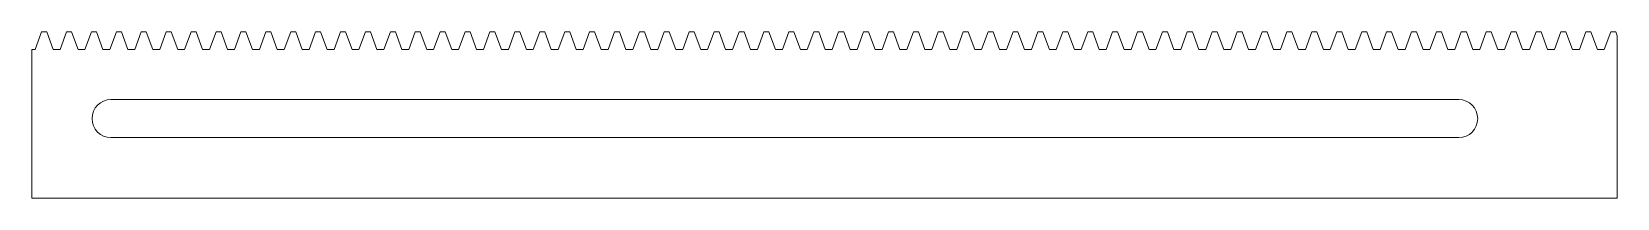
# Model space of a CAD drawing. Header units: millimetres. Extents: x 0 to 300, y 0 to 32.
import ezdxf

# ---------------------------------------------------------------- set-up
doc = ezdxf.new("R2010")
doc.units = ezdxf.units.MM

msp = doc.modelspace()

# ---------------------------------------------------------------- linework, layer by layer
at = {"color": 1, "linetype": 'Continuous', "lineweight": 5}
for p, q in [((0.65, 28.12), (1.88, 31.5)), ((2.83, 31.5), (1.88, 31.5)), ((4.06, 28.12), (2.83, 31.5)), ((5.37, 28.12), (6.6, 31.5)), ((7.54, 31.5), (6.6, 31.5)), ((8.77, 28.12), (7.54, 31.5)), ((10.08, 28.12), (11.31, 31.5)), ((12.25, 31.5), (11.31, 31.5)), ((13.48, 28.12), (12.25, 31.5)), ((14.79, 28.12), (16.02, 31.5)), ((16.97, 31.5), (16.02, 31.5)), ((18.19, 28.12), (16.97, 31.5)), ((19.5, 28.12), (20.73, 31.5)), ((21.68, 31.5), (20.73, 31.5)), ((22.91, 28.12), (21.68, 31.5)), ((24.22, 28.12), (25.44, 31.5)), ((26.39, 31.5), (25.44, 31.5)), ((27.62, 28.12), (26.39, 31.5)), ((28.93, 28.12), (30.16, 31.5)), ((31.1, 31.5), (30.16, 31.5)), ((32.33, 28.12), (31.1, 31.5)), ((33.64, 28.12), (34.87, 31.5)), ((35.82, 31.5), (34.87, 31.5)), ((37.04, 28.12), (35.82, 31.5)), ((38.35, 28.12), (39.58, 31.5)), ((40.53, 31.5), (39.58, 31.5)), ((41.76, 28.12), (40.53, 31.5)), ((43.07, 28.12), (44.29, 31.5)), ((45.24, 31.5), (44.29, 31.5)), ((46.47, 28.12), (45.24, 31.5)), ((47.78, 28.12), (49.01, 31.5)), ((49.95, 31.5), (49.01, 31.5)), ((51.18, 28.12), (49.95, 31.5)), ((52.49, 28.12), (53.72, 31.5)), ((54.67, 31.5), (53.72, 31.5)), ((55.89, 28.12), (54.67, 31.5)), ((57.2, 28.12), (58.43, 31.5)), ((59.38, 31.5), (58.43, 31.5)), ((60.61, 28.12), (59.38, 31.5)), ((61.92, 28.12), (63.14, 31.5)), ((64.09, 31.5), (63.14, 31.5)), ((65.32, 28.12), (64.09, 31.5)), ((66.63, 28.12), (67.86, 31.5)), ((68.8, 31.5), (67.86, 31.5)), ((70.03, 28.12), (68.8, 31.5)), ((71.34, 28.12), (72.57, 31.5)), ((73.52, 31.5), (72.57, 31.5)), ((74.74, 28.12), (73.52, 31.5)), ((76.05, 28.12), (77.28, 31.5)), ((78.23, 31.5), (77.28, 31.5)), ((79.46, 28.12), (78.23, 31.5)), ((80.77, 28.12), (81.99, 31.5)), ((82.94, 31.5), (81.99, 31.5)), ((84.17, 28.12), (82.94, 31.5)), ((85.48, 28.12), (86.71, 31.5)), ((87.65, 31.5), (86.71, 31.5)), ((88.88, 28.12), (87.65, 31.5)), ((90.19, 28.12), (91.42, 31.5)), ((92.36, 31.5), (91.42, 31.5)), ((93.59, 28.12), (92.36, 31.5)), ((94.9, 28.12), (96.13, 31.5)), ((97.08, 31.5), (96.13, 31.5)), ((98.31, 28.12), (97.08, 31.5)), ((99.61, 28.12), (100.84, 31.5)), ((101.79, 31.5), (100.84, 31.5)), ((103.02, 28.12), (101.79, 31.5)), ((104.33, 28.12), (105.56, 31.5)), ((106.5, 31.5), (105.56, 31.5)), ((107.73, 28.12), (106.5, 31.5)), ((109.04, 28.12), (110.27, 31.5)), ((111.21, 31.5), (110.27, 31.5)), ((112.44, 28.12), (111.21, 31.5)), ((113.75, 28.12), (114.98, 31.5)), ((115.93, 31.5), (114.98, 31.5)), ((117.16, 28.12), (115.93, 31.5)), ((118.46, 28.12), (119.69, 31.5)), ((120.64, 31.5), (119.69, 31.5)), ((121.87, 28.12), (120.64, 31.5)), ((123.18, 28.12), (124.41, 31.5)), ((125.35, 31.5), (124.41, 31.5)), ((126.58, 28.12), (125.35, 31.5)), ((127.89, 28.12), (129.12, 31.5)), ((130.06, 31.5), (129.12, 31.5)), ((131.29, 28.12), (130.06, 31.5)), ((132.6, 28.12), (133.83, 31.5)), ((134.78, 31.5), (133.83, 31.5)), ((136, 28.12), (134.78, 31.5)), ((137.31, 28.12), (138.54, 31.5)), ((139.49, 31.5), (138.54, 31.5)), ((140.72, 28.12), (139.49, 31.5)), ((142.03, 28.12), (143.25, 31.5)), ((144.2, 31.5), (143.25, 31.5)), ((145.43, 28.12), (144.2, 31.5)), ((146.74, 28.12), (147.97, 31.5)), ((148.91, 31.5), (147.97, 31.5)), ((150.14, 28.12), (148.91, 31.5)), ((151.45, 28.12), (152.68, 31.5)), ((153.63, 31.5), (152.68, 31.5)), ((154.85, 28.12), (153.63, 31.5)), ((156.16, 28.12), (157.39, 31.5)), ((158.34, 31.5), (157.39, 31.5)), ((159.57, 28.12), (158.34, 31.5)), ((160.88, 28.12), (162.1, 31.5)), ((163.05, 31.5), (162.1, 31.5)), ((164.28, 28.12), (163.05, 31.5)), ((165.59, 28.12), (166.82, 31.5)), ((167.76, 31.5), (166.82, 31.5)), ((168.99, 28.12), (167.76, 31.5)), ((170.3, 28.12), (171.53, 31.5)), ((172.48, 31.5), (171.53, 31.5)), ((173.7, 28.12), (172.48, 31.5)), ((175.01, 28.12), (176.24, 31.5)), ((177.19, 31.5), (176.24, 31.5)), ((178.42, 28.12), (177.19, 31.5)), ((179.73, 28.12), (180.95, 31.5)), ((181.9, 31.5), (180.95, 31.5)), ((183.13, 28.12), (181.9, 31.5)), ((184.44, 28.12), (185.67, 31.5)), ((186.61, 31.5), (185.67, 31.5)), ((187.84, 28.12), (186.61, 31.5)), ((189.15, 28.12), (190.38, 31.5)), ((191.32, 31.5), (190.38, 31.5)), ((192.55, 28.12), (191.32, 31.5)), ((193.86, 28.12), (195.09, 31.5)), ((196.04, 31.5), (195.09, 31.5)), ((197.27, 28.12), (196.04, 31.5)), ((198.57, 28.12), (199.8, 31.5)), ((200.75, 31.5), (199.8, 31.5)), ((201.98, 28.12), (200.75, 31.5)), ((203.29, 28.12), (204.52, 31.5)), ((205.46, 31.5), (204.52, 31.5)), ((206.69, 28.12), (205.46, 31.5)), ((208, 28.12), (209.23, 31.5)), ((210.17, 31.5), (209.23, 31.5)), ((211.4, 28.12), (210.17, 31.5)), ((212.71, 28.12), (213.94, 31.5)), ((214.89, 31.5), (213.94, 31.5)), ((216.12, 28.12), (214.89, 31.5)), ((217.42, 28.12), (218.65, 31.5)), ((219.6, 31.5), (218.65, 31.5)), ((220.83, 28.12), (219.6, 31.5)), ((222.14, 28.12), (223.37, 31.5)), ((224.31, 31.5), (223.37, 31.5)), ((225.54, 28.12), (224.31, 31.5)), ((226.85, 28.12), (228.08, 31.5)), ((229.02, 31.5), (228.08, 31.5)), ((230.25, 28.12), (229.02, 31.5)), ((231.56, 28.12), (232.79, 31.5)), ((233.74, 31.5), (232.79, 31.5)), ((234.96, 28.12), (233.74, 31.5)), ((236.27, 28.12), (237.5, 31.5)), ((238.45, 31.5), (237.5, 31.5)), ((239.68, 28.12), (238.45, 31.5)), ((240.99, 28.12), (242.21, 31.5)), ((243.16, 31.5), (242.21, 31.5)), ((244.39, 28.12), (243.16, 31.5)), ((245.7, 28.12), (246.93, 31.5)), ((247.87, 31.5), (246.93, 31.5)), ((249.1, 28.12), (247.87, 31.5)), ((250.41, 28.12), (251.64, 31.5)), ((252.59, 31.5), (251.64, 31.5)), ((253.81, 28.12), (252.59, 31.5)), ((255.12, 28.12), (256.35, 31.5)), ((257.3, 31.5), (256.35, 31.5)), ((258.53, 28.12), (257.3, 31.5)), ((259.84, 28.12), (261.06, 31.5)), ((262.01, 31.5), (261.06, 31.5)), ((263.24, 28.12), (262.01, 31.5)), ((264.55, 28.12), (265.78, 31.5)), ((266.72, 31.5), (265.78, 31.5)), ((267.95, 28.12), (266.72, 31.5)), ((269.26, 28.12), (270.49, 31.5)), ((271.44, 31.5), (270.49, 31.5)), ((272.66, 28.12), (271.44, 31.5)), ((273.97, 28.12), (275.2, 31.5)), ((276.15, 31.5), (275.2, 31.5)), ((277.38, 28.12), (276.15, 31.5)), ((278.69, 28.12), (279.91, 31.5)), ((280.86, 31.5), (279.91, 31.5)), ((282.09, 28.12), (280.86, 31.5)), ((283.4, 28.12), (284.63, 31.5)), ((285.57, 31.5), (284.63, 31.5)), ((286.8, 28.12), (285.57, 31.5)), ((288.11, 28.12), (289.34, 31.5)), ((290.29, 31.5), (289.34, 31.5)), ((291.51, 28.12), (290.29, 31.5)), ((292.82, 28.12), (294.05, 31.5)), ((295, 31.5), (294.05, 31.5)), ((296.23, 28.12), (295, 31.5)), ((297.54, 28.12), (298.76, 31.5)), ((299.71, 31.5), (298.76, 31.5)), ((300, 30.7), (299.71, 31.5)), ((300, 0), (300, 30.7)), ((0.65, 28.12), (0, 28.12)), ((0, 28.12), (0, 0)), ((4.06, 28.12), (5.37, 28.12)), ((8.77, 28.12), (10.08, 28.12)), ((13.48, 28.12), (14.79, 28.12)), ((18.19, 28.12), (19.5, 28.12)), ((22.91, 28.12), (24.22, 28.12)), ((27.62, 28.12), (28.93, 28.12)), ((32.33, 28.12), (33.64, 28.12)), ((37.04, 28.12), (38.35, 28.12)), ((41.76, 28.12), (43.07, 28.12)), ((46.47, 28.12), (47.78, 28.12)), ((51.18, 28.12), (52.49, 28.12)), ((55.89, 28.12), (57.2, 28.12)), ((60.61, 28.12), (61.92, 28.12)), ((65.32, 28.12), (66.63, 28.12)), ((70.03, 28.12), (71.34, 28.12)), ((74.74, 28.12), (76.05, 28.12)), ((79.46, 28.12), (80.77, 28.12)), ((84.17, 28.12), (85.48, 28.12)), ((88.88, 28.12), (90.19, 28.12)), ((93.59, 28.12), (94.9, 28.12)), ((98.31, 28.12), (99.61, 28.12)), ((103.02, 28.12), (104.33, 28.12)), ((107.73, 28.12), (109.04, 28.12)), ((112.44, 28.12), (113.75, 28.12)), ((117.16, 28.12), (118.46, 28.12)), ((121.87, 28.12), (123.18, 28.12)), ((126.58, 28.12), (127.89, 28.12)), ((131.29, 28.12), (132.6, 28.12)), ((136, 28.12), (137.31, 28.12)), ((140.72, 28.12), (142.03, 28.12)), ((145.43, 28.12), (146.74, 28.12)), ((150.14, 28.12), (151.45, 28.12)), ((154.85, 28.12), (156.16, 28.12)), ((159.57, 28.12), (160.88, 28.12)), ((164.28, 28.12), (165.59, 28.12)), ((168.99, 28.12), (170.3, 28.12)), ((173.7, 28.12), (175.01, 28.12)), ((178.42, 28.12), (179.73, 28.12)), ((183.13, 28.12), (184.44, 28.12)), ((187.84, 28.12), (189.15, 28.12)), ((192.55, 28.12), (193.86, 28.12)), ((197.27, 28.12), (198.57, 28.12)), ((201.98, 28.12), (203.29, 28.12)), ((206.69, 28.12), (208, 28.12)), ((211.4, 28.12), (212.71, 28.12)), ((216.12, 28.12), (217.42, 28.12)), ((220.83, 28.12), (222.14, 28.12)), ((225.54, 28.12), (226.85, 28.12)), ((230.25, 28.12), (231.56, 28.12)), ((234.96, 28.12), (236.27, 28.12)), ((239.68, 28.12), (240.99, 28.12)), ((244.39, 28.12), (245.7, 28.12)), ((249.1, 28.12), (250.41, 28.12)), ((253.81, 28.12), (255.12, 28.12)), ((258.53, 28.12), (259.84, 28.12)), ((263.24, 28.12), (264.55, 28.12)), ((267.95, 28.12), (269.26, 28.12)), ((272.66, 28.12), (273.97, 28.12)), ((277.38, 28.12), (278.69, 28.12)), ((282.09, 28.12), (283.4, 28.12)), ((286.8, 28.12), (288.11, 28.12)), ((291.51, 28.12), (292.82, 28.12)), ((296.23, 28.12), (297.54, 28.12)), ((270, 18.66), (15, 18.66)), ((15, 11.49), (270, 11.49)), ((0, 0), (300, 0))]:
    msp.add_line(p, q, dxfattribs=at)
for centre, start, end in [((15, 15.07), 90, 270), ((270, 15.07), 270, 90)]:
    msp.add_arc(centre, 3.59, start, end, dxfattribs=at)

doc.saveas('drawing.dxf')
